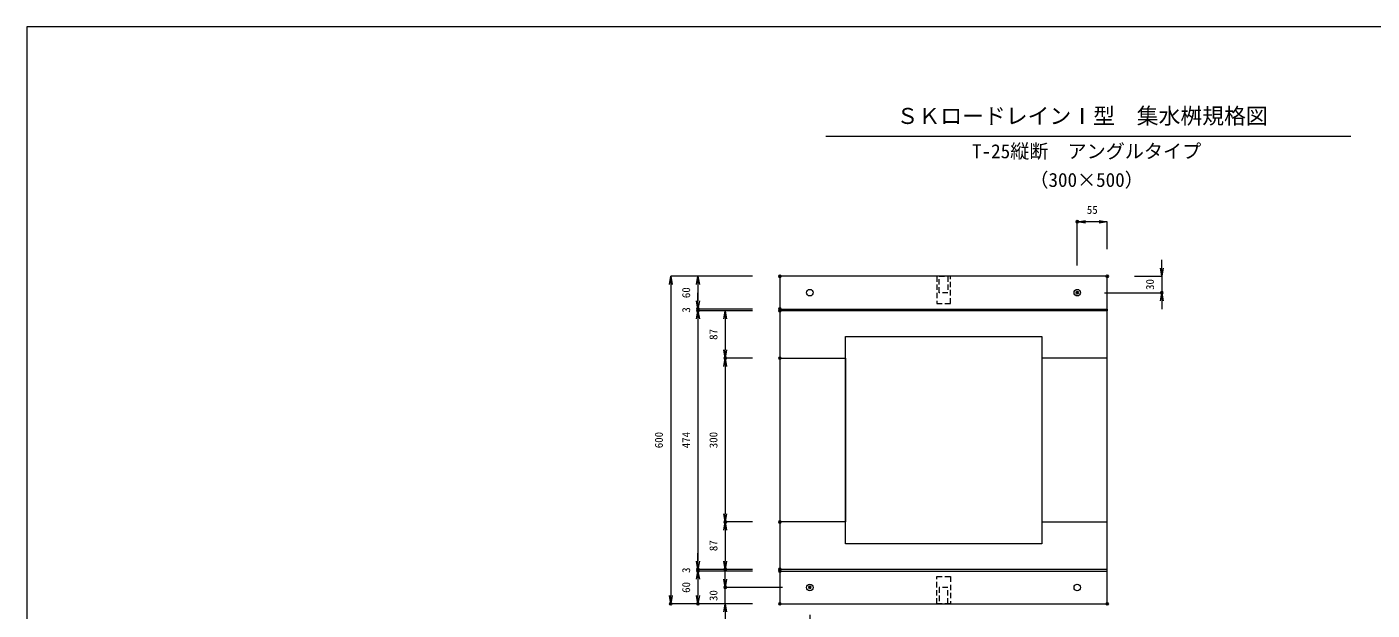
# Model space of a CAD drawing. Units: millimetres, scale not verified. Extents: x -4361 to 3886, y -3247 to 3513.
# Drawn here: x -1446 to 1019, y 2444 to 3513 of the extents above; entities that cross this region are included whole.
import ezdxf
from ezdxf.enums import TextEntityAlignment as Align

# ---------------------------------------------------------------- set-up
doc = ezdxf.new("R2010")
doc.units = ezdxf.units.MM
doc.header["$LTSCALE"] = 20
doc.header["$PDMODE"] = 32
doc.header["$PDSIZE"] = 4
doc.linetypes.add('USER1', pattern=[0.75, 0.5, -0.25])
for name, color, linetype, lineweight in [('0-1_TITLE', 7, 'Continuous', 18), ('0-3_KIJUN', 7, 'Continuous', 18), ('0-5_SUNPO', 3, 'Continuous', 18), ('0-7_KATAWAKU', 3, 'Continuous', 18), ('0-9__0-0_0', 7, 'Continuous', 18)]:
    doc.layers.add(name, color=color, linetype=linetype, lineweight=lineweight)
doc.layers.add('0-A__0-2_DEFPOINTS', color=7, linetype='Continuous')
doc.styles.add('ＭＳ ゴシック', font='')
doc.styles.get('ＭＳ ゴシック').set_extended_font_data('MS Gothic')

# ---------------------------------------------------------------- blocks, each defined once
blk = doc.blocks.new('_OPEN')
at = {"layer": '0-9__0-0_0'}
blk.add_line((0, 0), (-1, 0), dxfattribs=at)
blk.add_lwpolyline([(-1, 0.167), (0, 0), (-1, -0.167)], dxfattribs=at)
blk = doc.blocks.new('_D10')
at = {"layer": '0-5_SUNPO'}
for p, q in [((2080.02, 2583.93), (2080.02, 2598.93)), ((2030.02, 2568.93), (2080.02, 2568.93)), ((2080.02, 2568.93), (2080.02, 2538.93)), ((1975.02, 2538.93), (2080.02, 2538.93)), ((2080.02, 2523.93), (2080.02, 2508.93))]:
    blk.add_line(p, q, dxfattribs=at)
at = {"layer": '0-A__0-2_DEFPOINTS'}
for p in [(1980.02, 2568.93), (1925.02, 2538.93), (2080.02, 2538.93)]:
    blk.add_point(p, dxfattribs=at)
at = {"layer": '0-5_SUNPO', "xscale": 15, "yscale": 15}
for p, rotation in [((2080.02, 2568.93), 270), ((2080.02, 2538.93), 90)]:
    blk.add_blockref('_OPEN', p, dxfattribs=dict(at, rotation=rotation))
at = {"layer": '0-5_SUNPO', "color": 7, "style": 'ＭＳ ゴシック'}
blk.add_text('30', height=14.66, rotation=90, dxfattribs=at).set_placement((2070.02, 2543.93), align=Align.BOTTOM_LEFT)
blk = doc.blocks.new('_D11')
at = {"layer": '0-5_SUNPO'}
for p, q in [((1925.02, 2588.93), (1925.02, 2668.93)), ((1965.02, 2668.93), (1940.02, 2668.93)), ((1980.02, 2618.93), (1980.02, 2668.93))]:
    blk.add_line(p, q, dxfattribs=at)
at = {"layer": '0-A__0-2_DEFPOINTS'}
for p in [(1925.02, 2668.93), (1980.02, 2568.93), (1925.02, 2538.93)]:
    blk.add_point(p, dxfattribs=at)
at = {"layer": '0-5_SUNPO', "xscale": 15, "yscale": 15, "rotation": 180}
blk.add_blockref('_OPEN', (1925.02, 2668.93), dxfattribs=at)
at = {"layer": '0-5_SUNPO', "xscale": 15, "yscale": 15}
blk.add_blockref('_OPEN', (1980.02, 2668.93), dxfattribs=at)
at = {"layer": '0-5_SUNPO', "color": 7, "style": 'ＭＳ ゴシック'}
blk.add_text('55', height=14.66, dxfattribs=at).set_placement((1942.52, 2678.93), align=Align.BOTTOM_LEFT)
blk = doc.blocks.new('_D42')
at = {"layer": '0-7_KATAWAKU'}
for p, q in [((1280.02, 2013.93), (1280.02, 2028.93)), ((1385.02, 1998.93), (1280.02, 1998.93)), ((1280.02, 1968.93), (1280.02, 1998.93)), ((1330.02, 1968.93), (1280.02, 1968.93)), ((1280.02, 1953.93), (1280.02, 1938.93))]:
    blk.add_line(p, q, dxfattribs=at)
at = {"layer": '0-A__0-2_DEFPOINTS'}
for p in [(1280.02, 1998.93), (1435.02, 1998.93), (1380.02, 1968.93)]:
    blk.add_point(p, dxfattribs=at)
at = {"layer": '0-7_KATAWAKU', "xscale": 15, "yscale": 15}
for p, rotation in [((1280.02, 1998.93), 270), ((1280.02, 1968.93), 90)]:
    blk.add_blockref('_OPEN', p, dxfattribs=dict(at, rotation=rotation))
at = {"layer": '0-7_KATAWAKU', "color": 7, "style": 'ＭＳ ゴシック'}
blk.add_text('30', height=14.66, rotation=90, dxfattribs=at).set_placement((1270.02, 1973.93), align=Align.BOTTOM_LEFT)
blk = doc.blocks.new('_D47')
at = {"layer": '0-7_KATAWAKU'}
for p, q in [((1435.02, 1948.93), (1435.02, 1868.93)), ((1380.02, 1918.93), (1380.02, 1868.93)), ((1420.02, 1868.93), (1395.02, 1868.93))]:
    blk.add_line(p, q, dxfattribs=at)
at = {"layer": '0-A__0-2_DEFPOINTS'}
for p in [(1435.02, 1998.93), (1380.02, 1968.93), (1380.02, 1868.93)]:
    blk.add_point(p, dxfattribs=at)
at = {"layer": '0-7_KATAWAKU', "xscale": 15, "yscale": 15, "rotation": 180}
blk.add_blockref('_OPEN', (1380.02, 1868.93), dxfattribs=at)
at = {"layer": '0-7_KATAWAKU', "xscale": 15, "yscale": 15}
blk.add_blockref('_OPEN', (1435.02, 1868.93), dxfattribs=at)
at = {"layer": '0-7_KATAWAKU', "color": 7, "style": 'ＭＳ ゴシック'}
blk.add_text('55', height=14.66, dxfattribs=at).set_placement((1397.52, 1878.93), align=Align.BOTTOM_LEFT)
blk = doc.blocks.new('_D59')
at = {"layer": '0-5_SUNPO'}
for p, q in [((1380.02, 1918.93), (1380.02, 1868.93)), ((1980.02, 1918.93), (1980.02, 1868.93)), ((1395.02, 1868.93), (1965.02, 1868.93))]:
    blk.add_line(p, q, dxfattribs=at)
at = {"layer": '0-A__0-2_DEFPOINTS'}
for p in [(1380.02, 1968.93), (1980.02, 1968.93), (1980.02, 1868.93)]:
    blk.add_point(p, dxfattribs=at)
at = {"layer": '0-5_SUNPO', "xscale": 15, "yscale": 15, "rotation": 180}
blk.add_blockref('_OPEN', (1380.02, 1868.93), dxfattribs=at)
at = {"layer": '0-5_SUNPO', "xscale": 15, "yscale": 15}
blk.add_blockref('_OPEN', (1980.02, 1868.93), dxfattribs=at)
at = {"layer": '0-5_SUNPO', "color": 7, "style": 'ＭＳ ゴシック'}
blk.add_text('600', height=14.66, dxfattribs=at).set_placement((1665.02, 1878.93), align=Align.BOTTOM_LEFT)
blk = doc.blocks.new('_D60')
at = {"layer": '0-7_KATAWAKU'}
for p, q in [((1380.02, 1918.93), (1380.02, 1818.93)), ((1980.02, 1918.93), (1980.02, 1818.93)), ((1395.02, 1818.93), (1965.02, 1818.93))]:
    blk.add_line(p, q, dxfattribs=at)
at = {"layer": '0-A__0-2_DEFPOINTS'}
for p in [(1380.02, 1968.93), (1980.02, 1968.93), (1980.02, 1818.93)]:
    blk.add_point(p, dxfattribs=at)
at = {"layer": '0-7_KATAWAKU', "xscale": 15, "yscale": 15, "rotation": 180}
blk.add_blockref('_OPEN', (1380.02, 1818.93), dxfattribs=at)
at = {"layer": '0-7_KATAWAKU', "xscale": 15, "yscale": 15}
blk.add_blockref('_OPEN', (1980.02, 1818.93), dxfattribs=at)
at = {"layer": '0-7_KATAWAKU', "color": 7, "style": 'ＭＳ ゴシック'}
blk.add_text('600', height=14.66, dxfattribs=at).set_placement((1665.02, 1828.93), align=Align.BOTTOM_LEFT)
blk = doc.blocks.new('M16_insert_dan')
at = {"layer": '0-3_KIJUN', "color": 3, "linetype": 'USER1'}
for points in [[(0, -12.5), (-50, -12.5), (-50, 12.5), (0, 12.5)], [(0, 8), (-30, 8), (-30, -8), (0, -8)]]:
    blk.add_lwpolyline(points, close=True, dxfattribs=at)
blk = doc.blocks.new('_D65')
at = {"layer": '0-5_SUNPO'}
for p, q in [((1330.02, 2505.93), (1280.02, 2505.93)), ((1280.02, 2490.93), (1280.02, 2433.93)), ((1330.02, 2418.93), (1280.02, 2418.93))]:
    blk.add_line(p, q, dxfattribs=at)
at = {"layer": '0-A__0-2_DEFPOINTS'}
for p in [(1380.02, 2505.93), (1280.02, 2418.93), (1380.02, 2418.93)]:
    blk.add_point(p, dxfattribs=at)
at = {"layer": '0-5_SUNPO', "xscale": 15, "yscale": 15}
for p, rotation in [((1280.02, 2505.93), 90), ((1280.02, 2418.93), 270)]:
    blk.add_blockref('_OPEN', p, dxfattribs=dict(at, rotation=rotation))
at = {"layer": '0-5_SUNPO', "color": 7, "style": 'ＭＳ ゴシック'}
blk.add_text('87', height=14.66, rotation=90, dxfattribs=at).set_placement((1270.02, 2452.43), align=Align.BOTTOM_LEFT)
blk = doc.blocks.new('_D66')
at = {"layer": '0-5_SUNPO'}
for p, q in [((1330.02, 2418.93), (1280.02, 2418.93)), ((1280.02, 2403.93), (1280.02, 2133.93)), ((1330.02, 2118.93), (1280.02, 2118.93))]:
    blk.add_line(p, q, dxfattribs=at)
at = {"layer": '0-A__0-2_DEFPOINTS'}
for p in [(1380.02, 2418.93), (1280.02, 2118.93), (1380.02, 2118.93)]:
    blk.add_point(p, dxfattribs=at)
at = {"layer": '0-5_SUNPO', "xscale": 15, "yscale": 15}
for p, rotation in [((1280.02, 2418.93), 90), ((1280.02, 2118.93), 270)]:
    blk.add_blockref('_OPEN', p, dxfattribs=dict(at, rotation=rotation))
at = {"layer": '0-5_SUNPO', "color": 7, "style": 'ＭＳ ゴシック'}
blk.add_text('300', height=14.66, rotation=90, dxfattribs=at).set_placement((1270.02, 2253.93), align=Align.BOTTOM_LEFT)
blk = doc.blocks.new('_D67')
at = {"layer": '0-5_SUNPO'}
for p, q in [((1330.02, 2118.93), (1280.02, 2118.93)), ((1280.02, 2103.93), (1280.02, 2046.93)), ((1330.02, 2031.93), (1280.02, 2031.93))]:
    blk.add_line(p, q, dxfattribs=at)
at = {"layer": '0-A__0-2_DEFPOINTS'}
for p in [(1380.02, 2118.93), (1280.02, 2031.93), (1380.02, 2031.93)]:
    blk.add_point(p, dxfattribs=at)
at = {"layer": '0-5_SUNPO', "xscale": 15, "yscale": 15}
for p, rotation in [((1280.02, 2118.93), 90), ((1280.02, 2031.93), 270)]:
    blk.add_blockref('_OPEN', p, dxfattribs=dict(at, rotation=rotation))
at = {"layer": '0-5_SUNPO', "color": 7, "style": 'ＭＳ ゴシック'}
blk.add_text('87', height=14.66, rotation=90, dxfattribs=at).set_placement((1270.02, 2065.43), align=Align.BOTTOM_LEFT)
blk = doc.blocks.new('_D68')
at = {"layer": '0-5_SUNPO'}
for p, q in [((1330.02, 2568.93), (1230.02, 2568.93)), ((1230.02, 2553.93), (1230.02, 2523.93)), ((1330.02, 2508.93), (1230.02, 2508.93))]:
    blk.add_line(p, q, dxfattribs=at)
at = {"layer": '0-A__0-2_DEFPOINTS'}
for p in [(1380.02, 2568.93), (1230.02, 2508.93), (1380.02, 2508.93)]:
    blk.add_point(p, dxfattribs=at)
at = {"layer": '0-5_SUNPO', "xscale": 15, "yscale": 15}
for p, rotation in [((1230.02, 2568.93), 90), ((1230.02, 2508.93), 270)]:
    blk.add_blockref('_OPEN', p, dxfattribs=dict(at, rotation=rotation))
at = {"layer": '0-5_SUNPO', "color": 7, "style": 'ＭＳ ゴシック'}
blk.add_text('60', height=14.66, rotation=90, dxfattribs=at).set_placement((1220.02, 2528.93), align=Align.BOTTOM_LEFT)
blk = doc.blocks.new('_D69')
at = {"layer": '0-5_SUNPO'}
for p, q in [((1230.02, 2523.93), (1230.02, 2538.93)), ((1330.02, 2508.93), (1230.02, 2508.93)), ((1230.02, 2508.93), (1230.02, 2505.93)), ((1330.02, 2505.93), (1230.02, 2505.93)), ((1230.02, 2490.93), (1230.02, 2475.93))]:
    blk.add_line(p, q, dxfattribs=at)
at = {"layer": '0-A__0-2_DEFPOINTS'}
for p in [(1230.02, 2505.93), (1380.02, 2508.93), (1380.02, 2505.93)]:
    blk.add_point(p, dxfattribs=at)
at = {"layer": '0-5_SUNPO', "xscale": 15, "yscale": 15}
for p, rotation in [((1230.02, 2508.93), 270), ((1230.02, 2505.93), 90)]:
    blk.add_blockref('_OPEN', p, dxfattribs=dict(at, rotation=rotation))
at = {"layer": '0-5_SUNPO', "color": 7, "style": 'ＭＳ ゴシック'}
blk.add_text('3', height=14.66, rotation=90, dxfattribs=at).set_placement((1220.02, 2502.43), align=Align.BOTTOM_LEFT)
blk = doc.blocks.new('_D70')
at = {"layer": '0-5_SUNPO'}
for p, q in [((1330.02, 2505.93), (1230.02, 2505.93)), ((1230.02, 2490.93), (1230.02, 2046.93)), ((1330.02, 2031.93), (1230.02, 2031.93))]:
    blk.add_line(p, q, dxfattribs=at)
at = {"layer": '0-A__0-2_DEFPOINTS'}
for p in [(1380.02, 2505.93), (1230.02, 2031.93), (1380.02, 2031.93)]:
    blk.add_point(p, dxfattribs=at)
at = {"layer": '0-5_SUNPO', "xscale": 15, "yscale": 15}
for p, rotation in [((1230.02, 2505.93), 90), ((1230.02, 2031.93), 270)]:
    blk.add_blockref('_OPEN', p, dxfattribs=dict(at, rotation=rotation))
at = {"layer": '0-5_SUNPO', "color": 7, "style": 'ＭＳ ゴシック'}
blk.add_text('474', height=14.66, rotation=90, dxfattribs=at).set_placement((1220.02, 2253.93), align=Align.BOTTOM_LEFT)
blk = doc.blocks.new('_D71')
at = {"layer": '0-5_SUNPO'}
for p, q in [((1230.02, 2046.93), (1230.02, 2061.93)), ((1330.02, 2031.93), (1230.02, 2031.93)), ((1230.02, 2031.93), (1230.02, 2028.93)), ((1330.02, 2028.93), (1230.02, 2028.93)), ((1230.02, 2013.93), (1230.02, 1998.93))]:
    blk.add_line(p, q, dxfattribs=at)
at = {"layer": '0-A__0-2_DEFPOINTS'}
for p in [(1230.02, 2028.93), (1380.02, 2031.93), (1380.02, 2028.93)]:
    blk.add_point(p, dxfattribs=at)
at = {"layer": '0-5_SUNPO', "xscale": 15, "yscale": 15}
for p, rotation in [((1230.02, 2031.93), 270), ((1230.02, 2028.93), 90)]:
    blk.add_blockref('_OPEN', p, dxfattribs=dict(at, rotation=rotation))
at = {"layer": '0-5_SUNPO', "color": 7, "style": 'ＭＳ ゴシック'}
blk.add_text('3', height=14.66, rotation=90, dxfattribs=at).set_placement((1220.02, 2025.43), align=Align.BOTTOM_LEFT)
blk = doc.blocks.new('_D72')
at = {"layer": '0-5_SUNPO'}
for p, q in [((1330.02, 2028.93), (1230.02, 2028.93)), ((1230.02, 2013.93), (1230.02, 1983.93)), ((1330.02, 1968.93), (1230.02, 1968.93))]:
    blk.add_line(p, q, dxfattribs=at)
at = {"layer": '0-A__0-2_DEFPOINTS'}
for p in [(1380.02, 2028.93), (1230.02, 1968.93), (1380.02, 1968.93)]:
    blk.add_point(p, dxfattribs=at)
at = {"layer": '0-5_SUNPO', "xscale": 15, "yscale": 15}
for p, rotation in [((1230.02, 2028.93), 90), ((1230.02, 1968.93), 270)]:
    blk.add_blockref('_OPEN', p, dxfattribs=dict(at, rotation=rotation))
at = {"layer": '0-5_SUNPO', "color": 7, "style": 'ＭＳ ゴシック'}
blk.add_text('60', height=14.66, rotation=90, dxfattribs=at).set_placement((1220.02, 1988.93), align=Align.BOTTOM_LEFT)
blk = doc.blocks.new('_D73')
at = {"layer": '0-5_SUNPO'}
for p, q in [((1330.02, 2568.93), (1180.02, 2568.93)), ((1180.02, 2553.93), (1180.02, 1983.93)), ((1330.02, 1968.93), (1180.02, 1968.93))]:
    blk.add_line(p, q, dxfattribs=at)
at = {"layer": '0-A__0-2_DEFPOINTS'}
for p in [(1380.02, 2568.93), (1180.02, 1968.93), (1380.02, 1968.93)]:
    blk.add_point(p, dxfattribs=at)
at = {"layer": '0-5_SUNPO', "xscale": 15, "yscale": 15}
for p, rotation in [((1180.02, 2568.93), 90), ((1180.02, 1968.93), 270)]:
    blk.add_blockref('_OPEN', p, dxfattribs=dict(at, rotation=rotation))
at = {"layer": '0-5_SUNPO', "color": 7, "style": 'ＭＳ ゴシック'}
blk.add_text('600', height=14.66, rotation=90, dxfattribs=at).set_placement((1170.02, 2253.93), align=Align.BOTTOM_LEFT)

msp = doc.modelspace()

# ---------------------------------------------------------------- linework, layer by layer
at = {"layer": '0-1_TITLE', "color": 1}
msp.add_line((18.28, 3312.54), (980.36, 3312.54), dxfattribs=at)
at = {"layer": '0-1_TITLE', "color": 2}
msp.add_lwpolyline([(-1445.68, 672.54), (2444.32, 672.54), (2444.32, 3512.54), (-1445.68, 3512.54)], close=True, dxfattribs=at)
at = {"layer": '0-3_KIJUN'}
for points in [[(-65.97, 2455.58), (534.03, 2455.58), (534.03, 3055.58), (-65.97, 3055.58)], [(534.03, 2992.58), (-65.97, 2992.58), (-65.97, 2995.58), (534.03, 2995.58)], [(54.03, 2945.58), (414.03, 2945.58), (414.03, 2565.58), (54.03, 2565.58)], [(534.03, 2518.58), (-65.97, 2518.58), (-65.97, 2515.58), (534.03, 2515.58)]]:
    msp.add_lwpolyline(points, close=True, dxfattribs=at)
for points in [[(-65.97, 2905.58), (54.03, 2905.58), (54.03, 2605.58), (-65.97, 2605.58)], [(534.03, 2905.58), (414.03, 2905.58), (414.03, 2605.58), (534.03, 2605.58)]]:
    msp.add_lwpolyline(points, dxfattribs=at)
for centre in [(-10.97, 3025.58), (479.03, 3025.58), (-10.97, 2485.58), (479.03, 2485.58)]:
    msp.add_circle(centre, 6, dxfattribs=at)

# ---------------------------------------------------------------- block references
at = {"layer": '0-3_KIJUN', "xscale": -1, "rotation": 270}
msp.add_blockref('M16_insert_dan', (234.03, 3055.58), dxfattribs=at)
at = {"layer": '0-3_KIJUN', "rotation": 270}
msp.add_blockref('M16_insert_dan', (234.03, 2455.58), dxfattribs=at)
at = {"layer": '0-5_SUNPO'}
for name in ['_D11', '_D10', '_D73', '_D68', '_D69', '_D70', '_D65', '_D66', '_D67', '_D71', '_D72', '_D59']:
    msp.add_blockref(name, (-1445.98, 486.65), dxfattribs=at)
at = {"layer": '0-7_KATAWAKU'}
for name in ['_D42', '_D47', '_D60']:
    msp.add_blockref(name, (-1445.98, 486.65), dxfattribs=at)

# ---------------------------------------------------------------- texts
at = {"layer": '0-1_TITLE', "style": 'ＭＳ ゴシック'}
for s, height, p in [('ＳＫロードレインⅠ型\u3000集水桝規格図', 29.33, (147.92, 3325.92)), ('T-25縦断\u3000アングルタイプ', 25.66, (286.29, 3264.21)), ('（300×500）', 25.66, (391.29, 3211.71))]:
    msp.add_text(s, height=height, dxfattribs=at).set_placement(p, align=Align.BOTTOM_LEFT)

doc.saveas('drawing.dxf')
